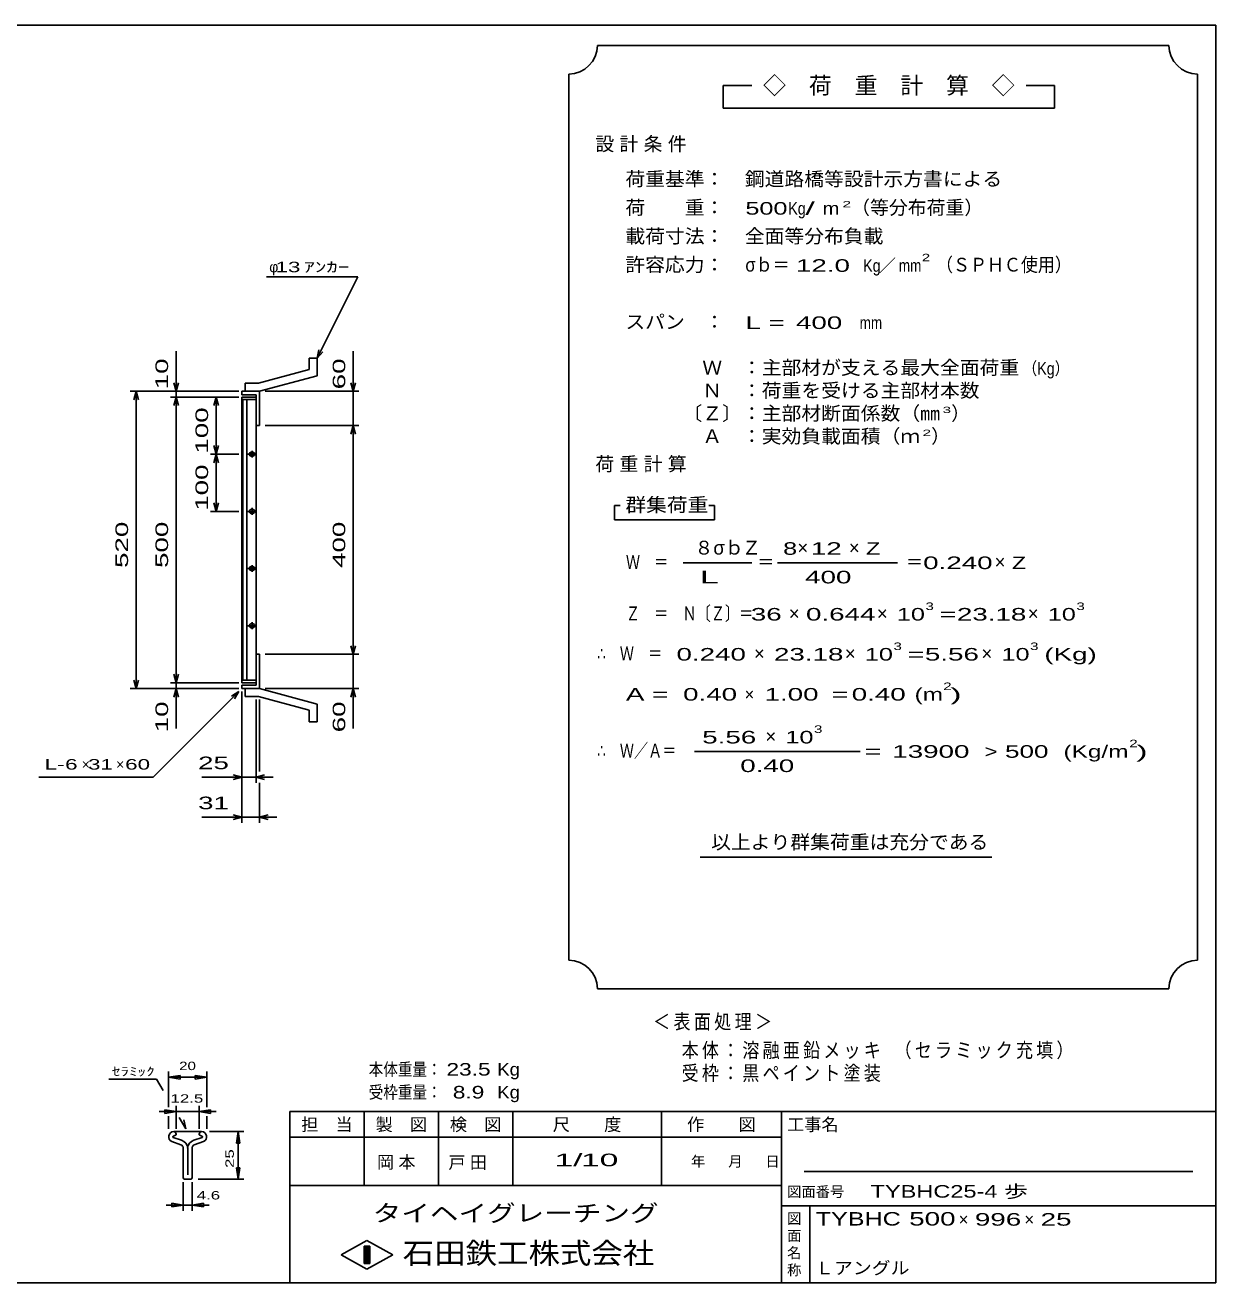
# Model space of a CAD drawing. Units: millimetres, scale not verified. Extents: x -1820 to 1724, y -1285 to 1059.
# Drawn here: x -359 to 1724, y -1141 to 1059 of the extents above; entities that cross this region are included whole.
import ezdxf
from ezdxf.enums import TextEntityAlignment as Align

# ---------------------------------------------------------------- set-up
doc = ezdxf.new("R2010")
doc.units = ezdxf.units.MM
doc.header["$LTSCALE"] = 10
for name, color, linetype, lineweight in [('0_2', 150, 'Continuous', 25), ('16', 3, 'Continuous', 25), ('19', 6, 'Continuous', 25), ('22', 2, 'Continuous', 25), ('32', 4, 'Continuous', 25)]:
    doc.layers.add(name, color=color, linetype=linetype, lineweight=lineweight)
doc.styles.add('ベクトル', font='')
doc.styles.get('ベクトル').set_extended_font_data('ベクトル')

msp = doc.modelspace()

# ---------------------------------------------------------------- linework, layer by layer
at = {"layer": '0_2'}
for p, q in [((-1736, 1059), (1724, 1059)), ((1724, 1059), (1724, -1141)), ((1724, -841), (104, -841)), ((104, -841), (104, -1141)), ((234, -841), (234, -971)), ((364, -971), (364, -841)), ((494, -841), (494, -971)), ((754, -971), (754, -841)), ((964, -841), (964, -1141)), ((964, -886), (104, -886)), ((1684, -946), (1004, -946)), ((104, -971), (964, -971)), ((964, -1006), (1724, -1006)), ((1014, -1141), (1014, -1006)), ((194, -1092), (239, -1067)), ((234, -1077), (244, -1077)), ((234, -1107), (234, -1077)), ((234, -1077), (236, -1077)), ((236, -1077), (236, -1107)), ((238, -1107), (238, -1077)), ((238, -1077), (240, -1077)), ((239, -1067), (284, -1092)), ((240, -1077), (240, -1107)), ((242, -1107), (242, -1077)), ((242, -1077), (244, -1077)), ((244, -1077), (244, -1107)), ((244, -1077), (244, -1107)), ((239, -1117), (194, -1092)), ((284, -1092), (239, -1117)), ((244, -1107), (234, -1107)), ((236, -1107), (238, -1107)), ((240, -1107), (242, -1107)), ((1724, -1141), (-1736, -1141))]:
    msp.add_line(p, q, dxfattribs=at)
at = {"layer": '16'}
for p, q in [((45, 408.5), (20, 408.5)), ((20, 408.5), (20, 404)), ((20, 404), (45, 404)), ((20, 404), (20, -87)), ((45, 404), (20, 404)), ((22, 404), (22, -87)), ((29, -87), (29, 404)), ((45, 404), (45, 408.5)), ((45, -87), (45, 404)), ((30, 308.5), (46, 308.5)), ((40, 311.5), (36, 311.5)), ((38, 314.5), (38, 302.5)), ((36, 305.5), (40, 305.5)), ((30, 208.5), (46, 208.5)), ((40, 211.5), (36, 211.5)), ((36, 205.5), (40, 205.5)), ((38, 214.5), (38, 202.5)), ((40, 111.5), (36, 111.5)), ((38, 114.5), (38, 102.5)), ((30, 108.5), (46, 108.5)), ((36, 105.5), (40, 105.5)), ((30, 8.5), (46, 8.5)), ((40, 11.5), (36, 11.5)), ((36, 5.5), (40, 5.5)), ((38, 14.5), (38, 2.5)), ((20, -87), (45, -87)), ((20, -91.5), (20, -87)), ((20, -87), (45, -87)), ((45, -87), (45, -91.5)), ((45, -91.5), (20, -91.5))]:
    msp.add_line(p, q, dxfattribs=at)
for centre, radius, start, end in [((36, 308.5), 3, 90, 270), ((38, 308.5), 4, 46.6, 133.4), ((40, 308.5), 3, 270, 90), ((38, 308.5), 4, 226.6, 313.4), ((36, 208.5), 3, 90, 270), ((38, 208.5), 4, 46.6, 133.4), ((38, 208.5), 4, 226.6, 313.4), ((40, 208.5), 3, 270, 90), ((36, 108.5), 3, 90, 270), ((38, 108.5), 4, 46.6, 133.4), ((40, 108.5), 3, 270, 90), ((38, 108.5), 4, 226.6, 313.4), ((36, 8.5), 3, 90, 270), ((38, 8.5), 4, 46.6, 133.4), ((38, 8.5), 4, 226.6, 313.4), ((40, 8.5), 3, 270, 90)]:
    msp.add_arc(centre, radius, start, end, dxfattribs=at)
at = {"layer": '19'}
for p, q in [((138, 476.5), (152, 476.5)), ((138, 456.5), (138, 476.5)), ((152, 445.5), (152, 476.5)), ((138, 456.5), (49, 432.5)), ((51, 418.5), (152, 445.5)), ((20, 412.5), (20, 418.5)), ((20, 418.5), (50, 418.5)), ((26, 432.5), (49, 432.5)), ((26, 418.5), (26, 432.5)), ((26, 418.5), (51, 418.5)), ((50, 418.5), (51, 417.5)), ((45, 412.5), (20, 412.5)), ((45, 358.5), (45, 412.5)), ((51, 417.5), (51, 358.5)), ((51, 358.5), (45, 358.5)), ((51, -41.5), (45, -41.5)), ((45, -41.5), (45, -95.5)), ((51, -100.5), (51, -41.5)), ((20, -95.5), (20, -101.5)), ((45, -95.5), (20, -95.5)), ((20, -101.5), (50, -101.5)), ((26, -101.5), (51, -101.5)), ((26, -115.5), (26, -101.5)), ((50, -101.5), (51, -100.5)), ((51, -101.5), (152, -128.5)), ((26, -115.5), (49, -115.5)), ((138, -139.5), (49, -115.5)), ((152, -159.5), (152, -128.5)), ((138, -159.5), (138, -139.5)), ((138, -159.5), (152, -159.5))]:
    msp.add_line(p, q, dxfattribs=at)
at = {"layer": '22', "color": 4}
for p, q in [((1642, 1023.5), (642, 1023.5)), ((592, 973.5), (592, -576.5)), ((1692, -576.5), (1692, 973.5)), ((912, 953.5), (862, 953.5)), ((862, 953.5), (862, 913.5)), ((1442, 953.5), (1392, 953.5)), ((1442, 913.5), (1442, 953.5)), ((862, 913.5), (1442, 913.5)), ((63, 618.5), (223, 618.5)), ((152, 476.5), (223, 618.5)), ((-95, 418.5), (-95, 488.5)), ((152, 476.5), (155, 491.1)), ((152, 476.5), (162, 487.5)), ((215, 418.5), (215, 488.5)), ((-175, 418.5), (15, 418.5)), ((-169, 403.5), (-165, 418.5)), ((-161, 403.5), (-165, 418.5)), ((-165, -101.5), (-165, 418.5)), ((15, 418.5), (-105, 418.5)), ((-95, 418.5), (-99, 433.5)), ((-91, 433.5), (-95, 418.5)), ((-95, 418.5), (-95, 408.5)), ((61, 418.5), (225, 418.5)), ((215, 418.5), (211, 433.5)), ((215, 418.5), (219, 433.5)), ((215, 358.5), (215, 418.5)), ((-105, 408.5), (15, 408.5)), ((-99, 393.5), (-95, 408.5)), ((-91, 393.5), (-95, 408.5)), ((-95, -91.5), (-95, 408.5)), ((15, 408.5), (-35, 408.5)), ((-25, 408.5), (-29, 393.5)), ((-21, 393.5), (-25, 408.5)), ((-25, 408.5), (-25, 308.5)), ((61, 358.5), (225, 358.5)), ((211, 343.5), (215, 358.5)), ((219, 343.5), (215, 358.5)), ((215, -41.5), (215, 358.5)), ((-35, 308.5), (15, 308.5)), ((-25, 308.5), (-29, 323.5)), ((-25, 308.5), (-29, 293.5)), ((-21, 323.5), (-25, 308.5)), ((-21, 293.5), (-25, 308.5)), ((-25, 308.5), (-25, 208.5)), ((-25, 208.5), (-29, 223.5)), ((-21, 223.5), (-25, 208.5)), ((-35, 208.5), (15, 208.5)), ((682, 218.5), (672, 218.5)), ((672, 218.5), (672, 193.5)), ((847, 218.5), (837, 218.5)), ((847, 193.5), (847, 218.5)), ((672, 193.5), (847, 193.5)), ((792, 118.5), (912, 118.5)), ((957, 118.5), (1167, 118.5)), ((61, -41.5), (225, -41.5)), ((215, -41.5), (211, -26.5)), ((215, -41.5), (219, -26.5)), ((215, -101.5), (215, -41.5)), ((-165, -101.5), (-169, -86.5)), ((-165, -101.5), (-161, -86.5)), ((-95, -91.5), (-99, -76.5)), ((-95, -91.5), (-91, -76.5)), ((-175, -101.5), (15, -101.5)), ((-135, -256.5), (15, -106.5)), ((-105, -91.5), (15, -91.5)), ((-105, -101.5), (15, -101.5)), ((-99, -116.5), (-95, -101.5)), ((-95, -101.5), (-95, -91.5)), ((-91, -116.5), (-95, -101.5)), ((-95, -171.5), (-95, -101.5)), ((2, -114.5), (15, -106.5)), ((7, -119.5), (15, -106.5)), ((20, -266.5), (20, -106.5)), ((20, -336.5), (20, -106.5)), ((61, -101.5), (225, -101.5)), ((211, -116.5), (215, -101.5)), ((219, -116.5), (215, -101.5)), ((215, -171.5), (215, -101.5)), ((45, -266.5), (45, -120.5)), ((51, -246.5), (51, -120.5)), ((812, -211.5), (1102, -211.5)), ((-335, -256.5), (-135, -256.5)), ((-50, -256.5), (20, -256.5)), ((20, -256.5), (5, -252.5)), ((5, -260.5), (20, -256.5)), ((20, -256.5), (45, -256.5)), ((45, -256.5), (60, -252.5)), ((60, -260.5), (45, -256.5)), ((45, -256.5), (75, -256.5)), ((51, -336.5), (51, -266.5)), ((-50, -326.5), (20, -326.5)), ((20, -326.5), (5, -322.5)), ((5, -330.5), (20, -326.5)), ((20, -326.5), (51, -326.5)), ((51, -326.5), (66, -322.5)), ((66, -330.5), (51, -326.5)), ((51, -326.5), (81, -326.5)), ((822, -396.5), (1332, -396.5)), ((642, -626.5), (1642, -626.5))]:
    msp.add_line(p, q, dxfattribs=at)
for centre, start, end in [((592, 1023.5), 270, 0), ((1692, 1023.5), 180, 270), ((592, -626.5), 0, 90), ((1692, -626.5), 90, 180)]:
    msp.add_arc(centre, 50, start, end, dxfattribs=at)
at = {"layer": '32'}
for p, q in [((-212.33, -784.5), (-129, -784.5)), ((-117.33, -804.5), (-129, -784.5)), ((-108, -833.5), (-108, -771.5)), ((-108, -781.5), (-88, -778.5)), ((-88, -784.5), (-108, -781.5)), ((-108, -781.5), (-41.33, -781.5)), ((-88, -784.5), (-88, -778.5)), ((-41.33, -781.5), (-61.33, -778.5)), ((-61.33, -784.5), (-61.33, -778.5)), ((-61.33, -784.5), (-41.33, -781.5)), ((-41.33, -833.5), (-41.33, -771.5)), ((-94.67, -871.5), (-94.67, -831.5)), ((-54.67, -831.5), (-54.67, -871.5)), ((-94.67, -841.5), (-124.67, -841.5)), ((-94.67, -841.5), (-114.67, -838.5)), ((-114.67, -838.5), (-114.67, -844.5)), ((-114.67, -844.5), (-94.67, -841.5)), ((-108, -871.5), (-108, -849.5)), ((-94.67, -841.5), (-54.67, -841.5)), ((-78, -871.5), (-89.67, -851.5)), ((-78, -871.5), (-81.67, -855.83)), ((-54.67, -841.5), (-34.67, -838.5)), ((-34.67, -844.5), (-54.67, -841.5)), ((-54.67, -841.5), (-24.67, -841.5)), ((-41.33, -871.5), (-41.33, -849.5)), ((-34.67, -838.5), (-34.67, -844.5)), ((-97.7, -876.5), (-50.87, -876.5)), ((-36.33, -876.5), (23.67, -876.5)), ((10.67, -896.5), (13.67, -876.5)), ((16.67, -896.5), (13.67, -876.5)), ((13.67, -959.83), (13.67, -876.5)), ((-102.6, -893.76), (-86.36, -899.46)), ((-85.66, -891.59), (-100.06, -886.53)), ((-99.53, -884.21), (-94.73, -881.88)), ((-94.73, -881.88), (-94.73, -881.11)), ((-49.34, -886.53), (-63.74, -891.59)), ((-63.04, -899.46), (-46.81, -893.76)), ((-54.67, -881.11), (-54.67, -881.88)), ((-54.67, -881.88), (-49.87, -884.21)), ((10.67, -896.5), (16.67, -896.5)), ((-82.37, -905.14), (-82.37, -957.54)), ((-74.67, -952.2), (-74.67, -905.3)), ((-67.03, -957.54), (-67.03, -905.14)), ((13.67, -959.83), (10.67, -939.83)), ((10.67, -939.83), (16.67, -939.83)), ((16.67, -939.83), (13.67, -959.83)), ((-82.33, -1014.83), (-82.33, -964.83)), ((-80.03, -959.87), (-69.37, -959.87)), ((-67, -1014.83), (-67, -964.83)), ((-56.33, -959.83), (23.67, -959.83)), ((-112.33, -1004.83), (-82.33, -1004.83)), ((-82.33, -1004.83), (-102.33, -1001.83)), ((-102.33, -1007.83), (-102.33, -1001.83)), ((-102.33, -1007.83), (-82.33, -1004.83)), ((-82.33, -1004.83), (-67, -1004.83)), ((-67, -1004.83), (-47, -1001.83)), ((-47, -1007.83), (-67, -1004.83)), ((-67, -1004.83), (-37, -1004.83)), ((-47, -1007.83), (-47, -1001.83))]:
    msp.add_line(p, q, dxfattribs=at)
for centre, radius, start, end in [((-99.03, -885.5), 9, 90.98, 246.68), ((-99.56, -881.32), 4.83, 2.5, 85.55), ((-49.84, -881.32), 4.83, 94.45, 177.5), ((-50.37, -885.5), 9, 293.32, 89.02002), ((-98.98, -885.55), 1.47, 111.91, 222.33), ((-88.36, -905.13), 6, 0, 70.58), ((-89.97, -906.31), 15.33, 3.78, 73.7), ((-59.44, -906.31), 15.33, 106.3, 176.22), ((-61.04, -905.13), 6, 109.42, 180), ((-50.42, -885.55), 1.47, 317.67, 68.08999), ((-80.03, -957.54), 2.33, 180, 270), ((-69.37, -957.54), 2.33, 270, 0)]:
    msp.add_arc(centre, radius, start, end, dxfattribs=at)

# ---------------------------------------------------------------- texts
at = {"layer": '0_2', "style": 'ベクトル'}
for s, height, p in [('担\u3000当', 21.99, (124, -864)), ('製\u3000図', 21.99, (254, -864)), ('検\u3000図', 21.99, (384, -864)), ('尺\u3000\u3000度', 21.99, (564, -864)), ('作\u3000\u3000図', 21.99, (799, -864)), ('工事名', 21.99, (974, -864)), ('年', 18.33, (806, -928.5)), ('月', 18.33, (871, -928.5)), ('日', 18.33, (936, -928.5)), ('図面番号', 18.33, (974, -981.5)), ('図', 18.33, (974, -1028.5)), ('面', 18.33, (974, -1058.5)), ('名', 18.33, (974, -1088.5)), ('称', 18.33, (974, -1118.5))]:
    msp.add_text(s, height=height, dxfattribs=at).set_placement(p, align=Align.MIDDLE_LEFT)
at = {"layer": '0_2', "color": 222, "style": 'ベクトル'}
for s, height, width, p in [('タイヘイグレーチング', 29.33, 1.25, (249, -1019)), ('石田鉄工株式会社', 36.66, 1.1, (301.5, -1089))]:
    msp.add_text(s, height=height, dxfattribs=dict(at, width=width)).set_placement(p, align=Align.MIDDLE_LEFT)
at = {"layer": '22', "style": 'ベクトル'}
for s, height, p in [('◇\u3000荷\u3000重\u3000計\u3000算\u3000◇', 29.33, (932, 953.5)), ('（等分布荷重）', 24.19, (1086, 740)), ('φ', 18.33, (68, 636)), ('／', 21.99, (1134.5, 638.5)), ('）', 24.19, (1261, 380)), ('）', 24.19, (1226, 340)), ('８', 24.19, (812, 145)), ('σｂ', 24.19, (845, 145)), ('Ｚ', 24.19, (895, 145)), ('×', 24.19, (992, 145)), ('×', 24.19, (1082, 145)), ('×', 24.19, (1337, 120)), ('×', 24.19, (977, 30)), ('×', 24.19, (1131, 30)), ('×', 24.19, (1395, 30)), ('×', 24.19, (916, -40)), ('×', 24.19, (1075, -40)), ('×', 24.19, (1314, -40)), ('×', 21.99, (899.5, -111.5)), ('×', 24.19, (936, -185)), ('×', 18.33, (-260, -234)), ('×', 18.33, (-200, -234)), ('×', 21.99, (1274, -1030)), ('×', 21.99, (1389, -1030))]:
    msp.add_text(s, height=height, dxfattribs=at).set_placement(p, align=Align.MIDDLE_LEFT)
for s, height, width, p in [('荷重基準：\u3000', 24.19, 1.05, (691, 790)), ('鋼道路橋等設計示方書による', 24.19, 1.05, (900, 790)), ('荷\u3000\u3000重：\u3000', 24.19, 1.05, (691, 740)), ('500', 21.99, 1.5, (901, 738.5)), ('Kg', 21.99, 0.85, (976, 738.5)), ('/', 21.99, 2, (1006, 738.5)), ('2', 11, 1.8, (1071, 746)), ('m', 21.99, 1.2, (1036, 738.5)), ('載荷寸法：\u3000', 24.19, 1.05, (691, 690)), ('全面等分布負載', 24.19, 1.05, (900, 690)), (' 13 ', 18.33, 1.6, (68, 636)), ('ｱﾝｶｰ', 18.33, 1.6, (128, 636)), ('許容応力：\u3000', 24.19, 1.05, (691, 640)), ('σｂ＝', 24.19, 0.9, (901, 640)), (' 12.0', 21.99, 1.65, (976, 638.5)), ('Kg', 21.99, 0.85, (1107, 638.5)), ('mm', 21.99, 0.8, (1169.5, 638.5)), ('2', 13.2, 1.5, (1209.5, 652.5)), ('（ＳＰＨＣ使用）', 24.19, 0.9, (1234.5, 640)), ('スパン\u3000：\u3000', 24.19, 1.05, (691, 540)), ('L =', 21.99, 1.65, (901, 538.5)), (' 400 ', 21.99, 1.65, (976, 538.5)), ('mm', 21.99, 0.8, (1101, 538.5)), ('\u3000Ｗ\u3000：主部材が支える最大全面荷重', 24.19, 1.05, (791, 460)), ('（Kg）', 21.99, 0.85, (1386, 458.5)), ('\u3000Ｎ\u3000：荷重を受ける主部材本数', 24.19, 1.05, (791, 420)), ('〔Ｚ〕：主部材断面係数（㎜', 24.19, 1.05, (791, 380)), ('3', 11, 1.8, (1246, 386)), ('\u3000Ａ\u3000：実効負載面積（ｍ', 24.19, 1.05, (791, 340)), ('2', 11, 1.8, (1211, 346)), ('群集荷重', 24.19, 1.1, (691, 220)), ('8', 21.99, 1.5, (967, 143.5)), (' 12 ', 21.99, 1.65, (1002, 143.5)), ('Z', 21.99, 1.4, (1112, 143.5)), ('Ｗ\u3000＝', 24.19, 0.75, (692, 120)), ('＝', 24.19, 0.9, (922, 120)), ('＝', 24.19, 0.9, (1182, 120)), ('0.240', 21.99, 1.65, (1212, 118.5)), ('Z', 21.99, 1.4, (1367, 118.5)), (' 400 ', 21.99, 1.65, (992, 93.5)), ('Ｚ\u3000＝\u3000Ｎ〔Ｚ〕＝', 24.19, 0.75, (692, 30)), ('3', 13.2, 1.5, (1216, 42.5)), ('3', 13.2, 1.5, (1480, 42.5)), (' 36 ', 21.99, 1.65, (897, 28.5)), ('0.644', 21.99, 1.65, (1007, 28.5)), ('10', 21.99, 1.5, (1166, 28.5)), ('=', 21.99, 1.7, (1241, 28.5)), ('23.18', 21.99, 1.65, (1271, 28.5)), ('10', 21.99, 1.5, (1430, 28.5)), ('3', 13.2, 1.5, (1160, -27.5)), ('3', 13.2, 1.5, (1399, -27.5)), ('∴\u3000Ｗ\u3000＝', 24.19, 0.75, (642, -40)), (' 0.240', 21.99, 1.65, (767, -41.5)), ('23.18', 21.99, 1.65, (951, -41.5)), ('10', 21.99, 1.5, (1110, -41.5)), ('=', 21.99, 1.7, (1185, -41.5)), ('5.56', 21.99, 1.65, (1215, -41.5)), ('10', 21.99, 1.5, (1349, -41.5)), ('(Kg)', 21.99, 1.65, (1424, -41.5)), ('A = ', 21.99, 1.65, (692, -111.5)), ('0.40', 21.99, 1.65, (792, -111.5)), ('1.00', 21.99, 1.65, (934.5, -111.5)), ('=', 21.99, 1.7, (1052, -111.5)), ('0.40', 21.99, 1.65, (1087, -111.5)), ('(m', 21.99, 1.45, (1197, -111.5)), ('2', 13.2, 1.5, (1247, -97.5)), (')', 21.99, 2, (1259.5, -111.5)), (' 5.56', 21.99, 1.65, (812, -186.5)), ('10', 21.99, 1.5, (971, -186.5)), ('3', 13.2, 1.5, (1021, -172.5)), ('∴\u3000Ｗ／Ａ＝', 24.19, 0.75, (642, -210)), ('2', 13.2, 1.5, (1572.5, -197.5)), ('=', 21.99, 1.7, (1109.5, -211.5)), (' 13900 ', 21.99, 1.65, (1144.5, -211.5)), ('>', 21.99, 1.3, (1319.5, -211.5)), (' 500 ', 21.99, 1.55, (1342.5, -211.5)), ('(Kg/m', 21.99, 1.45, (1457.5, -211.5)), (')', 21.99, 2, (1585, -211.5)), ('L-', 18.33, 1.6, (-325, -234)), (' 6 ', 18.33, 1.6, (-300, -234)), (' 31 ', 18.33, 1.6, (-260, -234)), (' 60 ', 18.33, 1.6, (-195, -234)), (' 25 ', 21.99, 1.65, (-70, -231.5)), ('0.40', 21.99, 1.65, (892, -236.5)), (' 31 ', 21.99, 1.65, (-70, -301.5)), ('以上より群集荷重は充分である', 24.19, 1.05, (841, -370)), ('本体重量：', 21.99, 0.85, (242, -767.5)), (' 23.5', 21.99, 1.35, (367, -767.5)), ('Kg', 21.99, 1.1, (467, -767.5)), ('受枠重量：', 21.99, 0.85, (242, -807.5)), ('  8.9', 21.99, 1.35, (367, -807.5)), ('Kg', 21.99, 1.1, (467, -807.5)), ('1/', 21.99, 2, (567, -926)), (' 10 ', 21.99, 2, (597, -926)), ('TYBHC25-4 歩', 21.99, 1.4, (1120, -981)), ('TYBHC', 23.46, 1.4, (1024, -1029)), (' 500 ', 23.46, 1.55, (1174, -1029)), (' 996 ', 21.99, 1.65, (1289, -1030)), (' 25 ', 21.99, 1.65, (1404, -1030)), ('Ｌアングル', 21.99, 1.1, (1023, -1115))]:
    msp.add_text(s, height=height, dxfattribs=dict(at, width=width)).set_placement(p, align=Align.MIDDLE_LEFT)
at = {"layer": '22', "style": 'ベクトル', "width": 1.65}
for s, p in [(' 10 ', (-120, 408.5)), (' 60 ', (190, 408.5)), (' 100 ', (-50, 296)), (' 100 ', (-50, 196)), (' 520 ', (-190, 96)), (' 500 ', (-120, 96)), (' 400 ', (190, 96)), (' 10 ', (-120, -191.5)), (' 60 ', (190, -191.5))]:
    msp.add_text(s, height=21.99, rotation=90, dxfattribs=at).set_placement(p, align=Align.MIDDLE_LEFT)
at = {"layer": '22', "attachment_point": 4, "style": 'ベクトル'}
for s, insert, char_height in [('\\T1.28;設計条件', (638.5, 850), 24.19), ('\\T1.28;荷重計算', (638.5, 290), 24.19), ('\\T1.5;\\W2;\\~L\\~', (797, 93.5), 21.99), ('\\T1.2;\\W0.85;＜表面処理＞', (739.5, -685.5), 25.66), ('\\T1.19;\\W0.85;本体：溶融亜鉛メッキ', (789.5, -735.5), 25.66), ('\\T1.19;\\W0.85;（セラミック充填）', (1162, -735.5), 25.66), ('\\T1.19;\\W0.85;受枠：黒ペイント塗装', (789.5, -775.5), 25.66), ('\\T1.25;岡本\u3000', (256.5, -931), 21.99), ('\\T1.25;戸田\u3000', (381.5, -931.5), 21.99)]:
    msp.add_mtext(s, dxfattribs=dict(at, insert=insert, char_height=char_height))
at = {"layer": '32', "color": 2, "style": 'ベクトル'}
for s, width, p in [('ｾﾗﾐｯｸ', 1.5, (-207.33, -771.5)), ('20', 1.35, (-89.67, -761.5)), ('12.5', 1.5, (-104.67, -818.5)), (' 4.6 ', 1.5, (-67, -987.83))]:
    msp.add_text(s, height=14.66, dxfattribs=dict(at, width=width)).set_placement(p, align=Align.MIDDLE_LEFT)
at = {"layer": '32', "color": 2, "style": 'ベクトル', "width": 1.5}
msp.add_text(' 25 ', height=14.66, rotation=90, dxfattribs=at).set_placement((-1.33, -948.17), align=Align.MIDDLE_LEFT)

doc.saveas('drawing.dxf')
